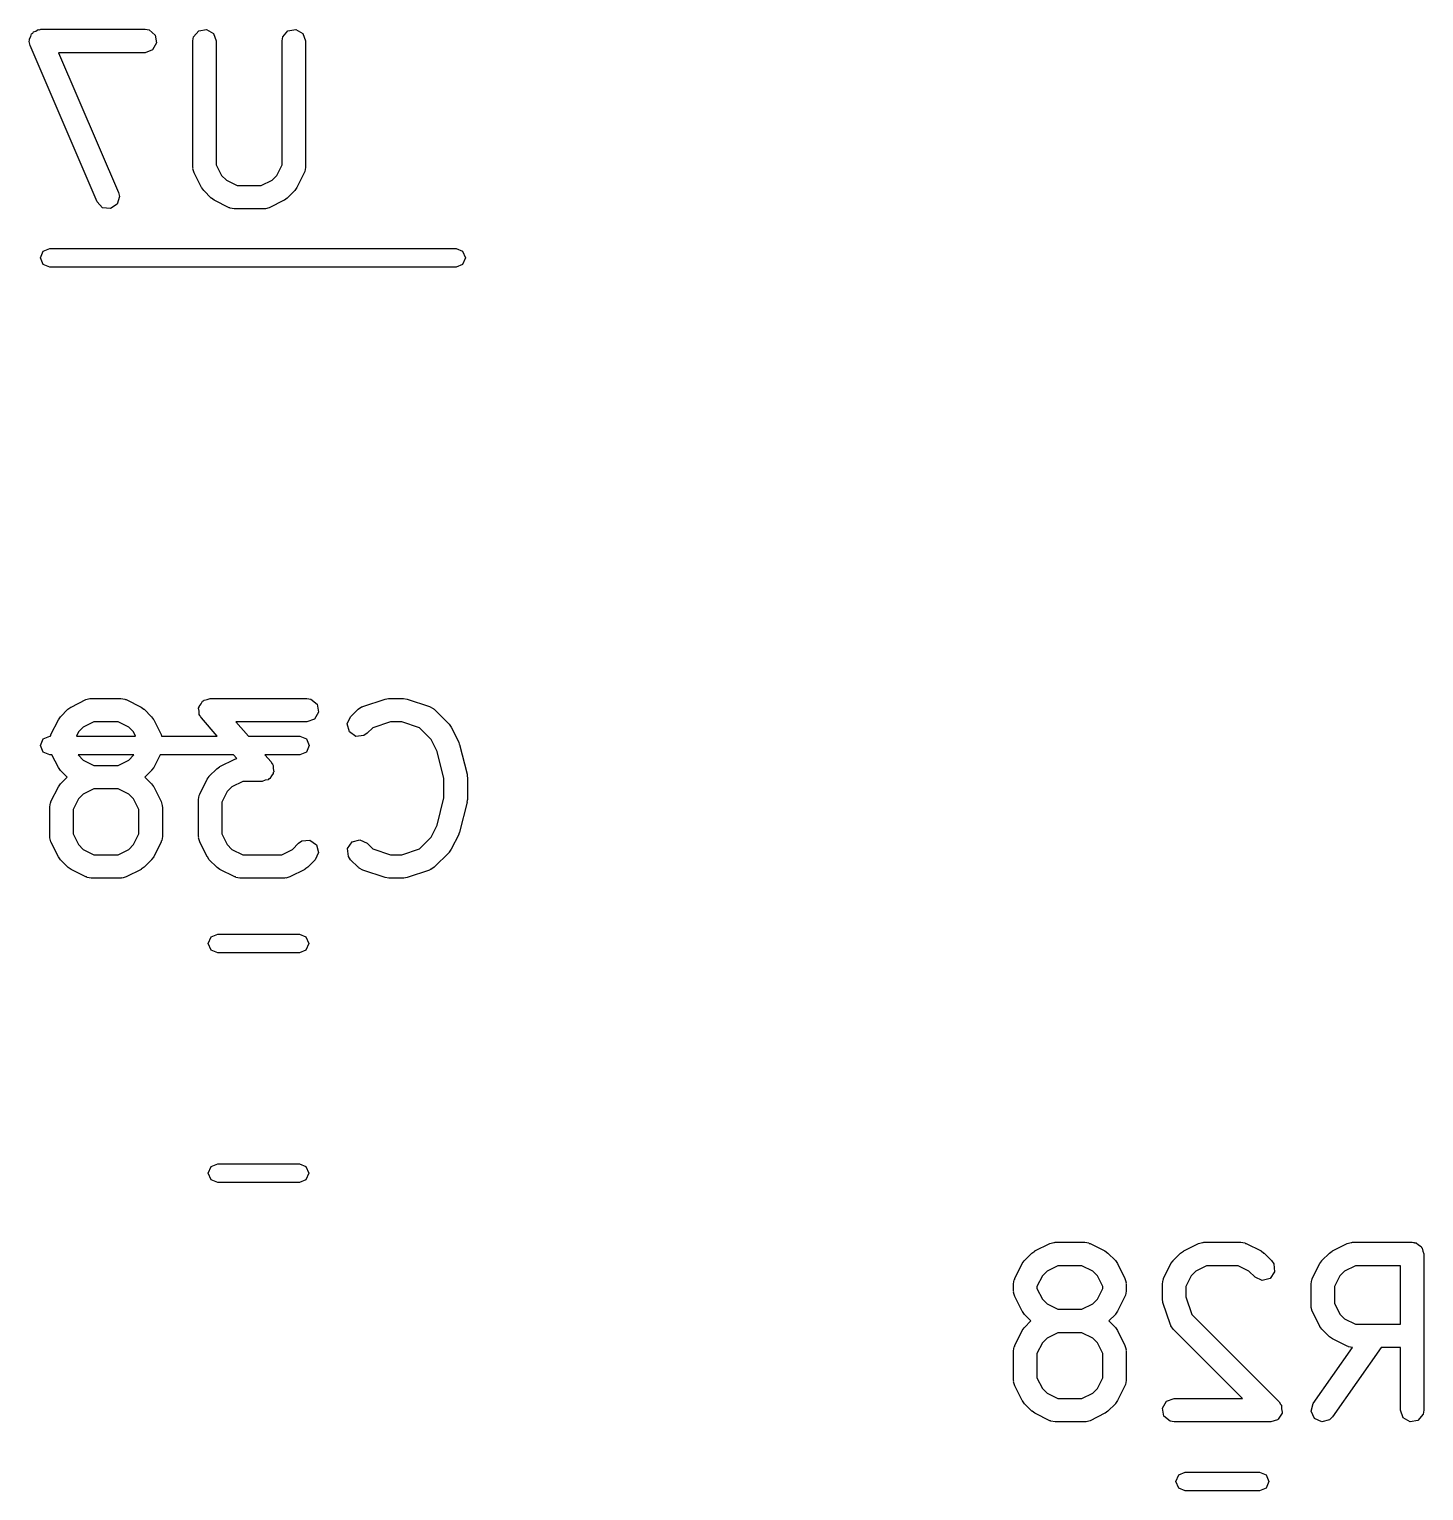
# Model space of a CAD drawing. Extents: x 0.17 to 5.44, y -2.52 to 1.79.
# Drawn here: x 1.2709 to 1.6223, y -0.4975 to -0.1293 of the extents above; entities that cross this region are included whole.
import ezdxf

# ---------------------------------------------------------------- set-up
doc = ezdxf.new("R2010")
doc.units = 0
doc.header["$MEASUREMENT"] = 0
doc.layers.add('BLACK', color=7, linetype='CONTINUOUS')

msp = doc.modelspace()

# ---------------------------------------------------------------- linework, layer by layer
at = {"layer": 'BLACK', "linetype": 'CONTINUOUS'}
for p, q in [((1.27089, -0.132463), (1.27099, -0.132129)), ((1.27112, -0.133462), (1.27089, -0.132463)), ((1.27093, -0.131786), (1.27127, -0.131189)), ((1.27099, -0.132129), (1.27093, -0.131786)), ((1.27127, -0.131189), (1.27147, -0.13053)), ((1.27147, -0.13053), (1.27176, -0.130339)), ((1.27176, -0.130339), (1.27194, -0.130036)), ((1.27194, -0.130036), (1.27258, -0.129801)), ((1.27258, -0.129801), (1.27316, -0.129424)), ((1.27316, -0.129424), (1.27351, -0.129465)), ((1.27351, -0.129465), (1.27383, -0.129346)), ((1.27383, -0.129346), (1.30008, -0.129346)), ((1.30008, -0.129346), (1.30109, -0.129524)), ((1.30109, -0.129524), (1.30264, -0.130822)), ((1.30264, -0.130822), (1.30299, -0.132811)), ((1.31213, -0.132298), (1.3123, -0.131289)), ((1.31213, -0.164169), (1.31213, -0.132298)), ((1.3123, -0.131289), (1.3136, -0.129741)), ((1.3136, -0.129741), (1.31559, -0.129391)), ((1.31559, -0.129391), (1.31734, -0.1304)), ((1.31734, -0.1304), (1.31803, -0.132298)), ((1.31803, -0.132298), (1.31803, -0.163472)), ((1.33462, -0.132298), (1.3348, -0.131289)), ((1.33462, -0.163472), (1.33462, -0.132298)), ((1.3348, -0.131289), (1.3361, -0.129741)), ((1.3361, -0.129741), (1.33809, -0.129391)), ((1.33809, -0.129391), (1.33984, -0.1304)), ((1.33984, -0.1304), (1.34053, -0.132298)), ((1.34053, -0.132298), (1.34053, -0.164169)), ((1.28799, -0.172832), (1.27112, -0.133462)), ((1.30008, -0.135251), (1.27831, -0.135251)), ((1.27831, -0.135251), (1.29342, -0.170505)), ((1.30198, -0.13456), (1.30008, -0.135251)), ((1.30299, -0.132811), (1.30198, -0.13456)), ((1.31219, -0.164335), (1.31213, -0.164169)), ((1.31215, -0.164507), (1.31219, -0.164335)), ((1.31244, -0.16549), (1.31215, -0.164507)), ((1.31431, -0.169239), (1.31244, -0.16549)), ((1.31803, -0.163472), (1.31938, -0.16617)), ((1.33327, -0.16617), (1.33462, -0.163472)), ((1.34022, -0.16549), (1.33834, -0.169239)), ((1.34024, -0.165315), (1.34022, -0.16549)), ((1.34035, -0.165179), (1.34024, -0.165315)), ((1.34053, -0.164169), (1.34035, -0.165179)), ((1.31436, -0.169284), (1.31431, -0.169239)), ((1.31487, -0.170007), (1.31436, -0.169284)), ((1.31938, -0.16617), (1.32058, -0.167367)), ((1.32058, -0.167367), (1.32327, -0.168716)), ((1.32327, -0.168716), (1.32938, -0.168716)), ((1.32938, -0.168716), (1.33208, -0.167367)), ((1.33208, -0.167367), (1.33327, -0.16617)), ((1.33834, -0.169239), (1.33782, -0.169949)), ((1.28938, -0.174304), (1.28799, -0.172832)), ((1.29365, -0.171504), (1.29307, -0.173437)), ((1.29342, -0.170505), (1.29365, -0.171504)), ((1.31674, -0.171882), (1.31487, -0.170007)), ((1.3168, -0.171909), (1.31674, -0.171882)), ((1.31751, -0.172435), (1.3168, -0.171909)), ((1.32126, -0.17431), (1.31751, -0.172435)), ((1.33515, -0.172435), (1.3314, -0.17431)), ((1.33519, -0.172388), (1.33515, -0.172435)), ((1.33591, -0.171882), (1.33519, -0.172388)), ((1.33779, -0.170007), (1.33591, -0.171882)), ((1.33782, -0.169949), (1.33779, -0.170007)), ((1.29138, -0.174543), (1.28938, -0.174304)), ((1.29307, -0.173437), (1.29138, -0.174543)), ((1.32143, -0.17433), (1.32126, -0.17431)), ((1.32157, -0.174443), (1.32143, -0.17433)), ((1.32258, -0.174621), (1.32157, -0.174443)), ((1.33008, -0.174621), (1.32258, -0.174621)), ((1.33024, -0.174561), (1.33008, -0.174621)), ((1.33041, -0.174602), (1.33024, -0.174561)), ((1.3314, -0.17431), (1.33041, -0.174602)), ((1.27372, -0.186929), (1.27441, -0.185259)), ((1.27441, -0.188599), (1.27372, -0.186929)), ((1.27441, -0.185259), (1.27608, -0.184567)), ((1.27608, -0.184567), (1.37845, -0.184567)), ((1.37845, -0.184567), (1.38012, -0.185259)), ((1.38012, -0.185259), (1.38081, -0.186929)), ((1.38081, -0.186929), (1.38012, -0.188599)), ((1.27608, -0.189291), (1.27441, -0.188599)), ((1.37845, -0.189291), (1.27608, -0.189291)), ((1.38012, -0.188599), (1.37845, -0.189291)), ((1.28518, -0.29824), (1.28616, -0.297948)), ((1.28616, -0.297948), (1.28633, -0.297989)), ((1.28633, -0.297989), (1.2865, -0.297928)), ((1.2865, -0.297928), (1.294, -0.297928)), ((1.294, -0.297928), (1.29501, -0.298106)), ((1.29501, -0.298106), (1.29514, -0.29822)), ((1.29514, -0.29822), (1.29532, -0.29824)), ((1.31497, -0.298355), (1.31575, -0.298201)), ((1.31575, -0.298201), (1.3165, -0.297928)), ((1.3165, -0.297928), (1.34087, -0.297928)), ((1.34087, -0.297928), (1.34188, -0.298106)), ((1.34188, -0.298106), (1.34342, -0.299405)), ((1.35493, -0.299955), (1.36056, -0.29808)), ((1.36056, -0.29808), (1.36143, -0.29795)), ((1.36143, -0.29795), (1.36149, -0.297928)), ((1.36149, -0.297928), (1.36524, -0.297928)), ((1.36524, -0.297928), (1.36611, -0.298082)), ((1.36611, -0.298082), (1.36617, -0.29808)), ((1.36617, -0.29808), (1.3718, -0.299955)), ((1.27879, -0.302543), (1.28066, -0.300668)), ((1.28066, -0.300668), (1.28139, -0.300162)), ((1.28139, -0.300162), (1.28143, -0.300115)), ((1.28143, -0.300115), (1.28518, -0.29824)), ((1.29532, -0.29824), (1.29907, -0.300115)), ((1.29907, -0.300115), (1.29978, -0.300641)), ((1.29978, -0.300641), (1.29984, -0.300668)), ((1.29984, -0.300668), (1.30171, -0.302543)), ((1.31359, -0.300368), (1.31371, -0.300164)), ((1.31373, -0.301152), (1.31359, -0.300368)), ((1.3137, -0.299929), (1.3142, -0.299309)), ((1.31371, -0.300164), (1.3137, -0.299929)), ((1.31374, -0.301948), (1.31373, -0.301152)), ((1.3142, -0.299309), (1.3146, -0.298619)), ((1.3146, -0.298619), (1.31482, -0.298539)), ((1.31482, -0.298539), (1.31497, -0.298355)), ((1.34378, -0.301394), (1.34277, -0.303143)), ((1.34342, -0.299405), (1.34378, -0.301394)), ((1.3519, -0.302543), (1.35378, -0.300668)), ((1.35378, -0.300668), (1.35462, -0.30008)), ((1.35462, -0.30008), (1.35479, -0.300064)), ((1.35479, -0.300064), (1.35493, -0.299955)), ((1.3718, -0.299955), (1.3727, -0.300443)), ((1.3727, -0.300443), (1.37279, -0.300593)), ((1.37279, -0.300593), (1.37295, -0.300668)), ((1.37295, -0.300668), (1.3767, -0.304418)), ((1.27636, -0.30706), (1.27823, -0.30331)), ((1.27823, -0.30331), (1.27876, -0.302601)), ((1.27876, -0.302601), (1.27879, -0.302543)), ((1.2845, -0.305183), (1.2833, -0.30638)), ((1.2872, -0.303834), (1.2845, -0.305183)), ((1.2933, -0.303834), (1.2872, -0.303834)), ((1.296, -0.305183), (1.2933, -0.303834)), ((1.2972, -0.30638), (1.296, -0.305183)), ((1.30171, -0.302543), (1.30222, -0.303266)), ((1.30222, -0.303266), (1.30226, -0.30331)), ((1.30226, -0.30331), (1.30414, -0.30706)), ((1.31392, -0.302237), (1.31374, -0.301948)), ((1.31394, -0.302357), (1.31392, -0.302237)), ((1.31404, -0.302446), (1.31394, -0.302357)), ((1.31427, -0.302826), (1.31404, -0.302446)), ((1.31828, -0.307402), (1.31427, -0.302826)), ((1.34087, -0.303834), (1.323, -0.303834)), ((1.323, -0.303834), (1.32612, -0.307402)), ((1.34277, -0.303143), (1.34087, -0.303834)), ((1.35105, -0.304373), (1.3519, -0.302543)), ((1.35157, -0.306324), (1.35105, -0.304373)), ((1.35746, -0.305337), (1.35608, -0.306719)), ((1.36197, -0.303834), (1.35746, -0.305337)), ((1.36476, -0.303834), (1.36197, -0.303834)), ((1.36927, -0.305337), (1.36476, -0.303834)), ((1.37219, -0.308255), (1.36927, -0.305337)), ((1.3767, -0.304418), (1.37721, -0.305141)), ((1.37721, -0.305141), (1.37725, -0.305185)), ((1.37725, -0.305185), (1.37913, -0.308934)), ((1.27372, -0.309764), (1.27441, -0.308093)), ((1.27441, -0.308093), (1.27608, -0.307402)), ((1.27608, -0.307402), (1.27622, -0.307402)), ((1.27622, -0.307402), (1.27623, -0.30737)), ((1.27623, -0.30737), (1.27634, -0.307235)), ((1.27634, -0.307235), (1.27636, -0.30706)), ((1.2833, -0.30638), (1.28279, -0.307402)), ((1.28279, -0.307402), (1.29771, -0.307402)), ((1.29771, -0.307402), (1.2972, -0.30638)), ((1.30414, -0.30706), (1.30424, -0.307402)), ((1.30424, -0.307402), (1.31828, -0.307402)), ((1.32612, -0.307402), (1.33908, -0.307402)), ((1.33908, -0.307402), (1.34075, -0.308093)), ((1.34075, -0.308093), (1.34144, -0.309764)), ((1.35323, -0.307483), (1.35157, -0.306324)), ((1.35524, -0.307307), (1.35323, -0.307483)), ((1.35608, -0.306719), (1.35524, -0.307307)), ((1.3737, -0.311286), (1.37219, -0.308255)), ((1.37913, -0.308934), (1.37927, -0.309423)), ((1.27441, -0.311434), (1.27372, -0.309764)), ((1.27608, -0.312126), (1.27441, -0.311434)), ((1.27663, -0.312126), (1.27608, -0.312126)), ((1.27823, -0.315325), (1.27663, -0.312126)), ((1.28324, -0.312126), (1.2833, -0.312255)), ((1.29726, -0.312126), (1.28324, -0.312126)), ((1.2833, -0.312255), (1.2845, -0.313453)), ((1.296, -0.313453), (1.2972, -0.312255)), ((1.2972, -0.312255), (1.29726, -0.312126)), ((1.30386, -0.312126), (1.30226, -0.315325)), ((1.32241, -0.312126), (1.30386, -0.312126)), ((1.32324, -0.313071), (1.32241, -0.312126)), ((1.33908, -0.312126), (1.33026, -0.312126)), ((1.33026, -0.312126), (1.33184, -0.313935)), ((1.34075, -0.311434), (1.33908, -0.312126)), ((1.34144, -0.309764), (1.34075, -0.311434)), ((1.37541, -0.318118), (1.3737, -0.311286)), ((1.37927, -0.309423), (1.37935, -0.309539)), ((1.37935, -0.309539), (1.38123, -0.317038)), ((1.27828, -0.315369), (1.27823, -0.315325)), ((1.27879, -0.316092), (1.27828, -0.315369)), ((1.28045, -0.317754), (1.27879, -0.316092)), ((1.2845, -0.313453), (1.2872, -0.314801)), ((1.2872, -0.314801), (1.2933, -0.314801)), ((1.2933, -0.314801), (1.296, -0.313453)), ((1.30171, -0.316092), (1.30005, -0.317754)), ((1.30174, -0.316034), (1.30171, -0.316092)), ((1.30226, -0.315325), (1.30174, -0.316034)), ((1.31628, -0.317541), (1.31816, -0.315666)), ((1.31816, -0.315666), (1.31888, -0.31516)), ((1.31888, -0.31516), (1.31892, -0.315113)), ((1.31892, -0.315113), (1.32267, -0.313238)), ((1.32267, -0.313238), (1.32324, -0.313071)), ((1.33184, -0.313935), (1.33207, -0.314315)), ((1.33207, -0.314315), (1.33218, -0.314403)), ((1.33218, -0.314403), (1.3322, -0.314523)), ((1.3322, -0.314523), (1.33237, -0.314812)), ((1.33237, -0.314812), (1.33239, -0.315608)), ((1.33239, -0.315608), (1.33253, -0.316392)), ((1.33253, -0.316392), (1.33241, -0.316596)), ((1.33241, -0.316596), (1.33241, -0.316832)), ((1.27636, -0.323933), (1.27823, -0.320183)), ((1.27823, -0.320183), (1.27876, -0.319474)), ((1.27876, -0.319474), (1.27879, -0.319416)), ((1.27879, -0.319416), (1.28045, -0.317754)), ((1.30005, -0.317754), (1.30171, -0.319416)), ((1.30171, -0.319416), (1.30222, -0.320139)), ((1.30222, -0.320139), (1.30226, -0.320183)), ((1.30226, -0.320183), (1.30414, -0.323933)), ((1.31385, -0.322058), (1.31573, -0.318308)), ((1.31573, -0.318308), (1.31626, -0.317599)), ((1.31626, -0.317599), (1.31628, -0.317541)), ((1.32199, -0.320181), (1.3208, -0.321378)), ((1.32469, -0.318832), (1.32199, -0.320181)), ((1.32962, -0.318832), (1.32469, -0.318832)), ((1.33037, -0.31856), (1.32962, -0.318832)), ((1.33115, -0.318405), (1.33037, -0.31856)), ((1.3313, -0.318222), (1.33115, -0.318405)), ((1.33152, -0.318141), (1.3313, -0.318222)), ((1.33192, -0.317452), (1.33152, -0.318141)), ((1.33241, -0.316832), (1.33192, -0.317452)), ((1.37541, -0.323015), (1.37541, -0.318118)), ((1.38123, -0.317038), (1.38127, -0.317626)), ((1.38127, -0.317626), (1.38132, -0.317754)), ((1.38132, -0.317754), (1.38132, -0.323378)), ((1.27634, -0.324108), (1.27636, -0.323933)), ((1.2833, -0.323253), (1.28195, -0.32595)), ((1.2845, -0.322056), (1.2833, -0.323253)), ((1.2872, -0.320707), (1.2845, -0.322056)), ((1.2933, -0.320707), (1.2872, -0.320707)), ((1.296, -0.322056), (1.2933, -0.320707)), ((1.2972, -0.323253), (1.296, -0.322056)), ((1.29854, -0.32595), (1.2972, -0.323253)), ((1.30414, -0.323933), (1.30443, -0.324915)), ((1.31354, -0.323378), (1.31372, -0.322368)), ((1.31354, -0.332752), (1.31354, -0.323378)), ((1.31372, -0.322368), (1.31383, -0.322233)), ((1.31383, -0.322233), (1.31385, -0.322058)), ((1.3208, -0.321378), (1.31945, -0.324075)), ((1.3737, -0.329847), (1.37541, -0.323015)), ((1.38132, -0.323378), (1.38121, -0.323959)), ((1.38121, -0.323959), (1.38123, -0.324094)), ((1.27605, -0.325253), (1.27623, -0.324243)), ((1.27605, -0.332752), (1.27605, -0.325253)), ((1.27623, -0.324243), (1.27634, -0.324108)), ((1.28195, -0.32595), (1.28195, -0.332055)), ((1.29854, -0.332055), (1.29854, -0.32595)), ((1.30443, -0.324915), (1.30439, -0.325087)), ((1.30439, -0.325087), (1.30445, -0.325253)), ((1.30445, -0.325253), (1.30445, -0.332752)), ((1.31945, -0.324075), (1.31945, -0.332055)), ((1.38123, -0.324094), (1.37935, -0.331594)), ((1.37219, -0.332878), (1.3737, -0.329847)), ((1.27611, -0.332918), (1.27605, -0.332752)), ((1.27607, -0.33309), (1.27611, -0.332918)), ((1.27636, -0.334073), (1.27607, -0.33309)), ((1.27823, -0.337822), (1.27636, -0.334073)), ((1.28195, -0.332055), (1.2833, -0.334753)), ((1.2833, -0.334753), (1.2845, -0.33595)), ((1.296, -0.33595), (1.2972, -0.334753)), ((1.2972, -0.334753), (1.29854, -0.332055)), ((1.30414, -0.334073), (1.30226, -0.337822)), ((1.30416, -0.333897), (1.30414, -0.334073)), ((1.30427, -0.333762), (1.30416, -0.333897)), ((1.30445, -0.332752), (1.30427, -0.333762)), ((1.3136, -0.332918), (1.31354, -0.332752)), ((1.31356, -0.33309), (1.3136, -0.332918)), ((1.31385, -0.334073), (1.31356, -0.33309)), ((1.31573, -0.337822), (1.31385, -0.334073)), ((1.31945, -0.332055), (1.3208, -0.334753)), ((1.3208, -0.334753), (1.32199, -0.33595)), ((1.33724, -0.33595), (1.33878, -0.334414)), ((1.33878, -0.334414), (1.33962, -0.333826)), ((1.33962, -0.333826), (1.34163, -0.33365)), ((1.34163, -0.33365), (1.34329, -0.334808)), ((1.34329, -0.334808), (1.34381, -0.336759)), ((1.35114, -0.335737), (1.3523, -0.334083)), ((1.3523, -0.334083), (1.35425, -0.33356)), ((1.35425, -0.33356), (1.35608, -0.334414)), ((1.35608, -0.334414), (1.35746, -0.335796)), ((1.36927, -0.335796), (1.37219, -0.332878)), ((1.37913, -0.332198), (1.37725, -0.335947)), ((1.37915, -0.332059), (1.37913, -0.332198)), ((1.37935, -0.331594), (1.37915, -0.332059)), ((1.27828, -0.337866), (1.27823, -0.337822)), ((1.27879, -0.33859), (1.27828, -0.337866)), ((1.28066, -0.340464), (1.27879, -0.33859)), ((1.2845, -0.33595), (1.2872, -0.337298)), ((1.2872, -0.337298), (1.2933, -0.337298)), ((1.2933, -0.337298), (1.296, -0.33595)), ((1.30171, -0.33859), (1.29984, -0.340464)), ((1.30174, -0.338531), (1.30171, -0.33859)), ((1.30226, -0.337822), (1.30174, -0.338531)), ((1.31578, -0.337866), (1.31573, -0.337822)), ((1.31628, -0.33859), (1.31578, -0.337866)), ((1.31816, -0.340464), (1.31628, -0.33859)), ((1.32199, -0.33595), (1.32469, -0.337298)), ((1.32469, -0.337298), (1.33455, -0.337298)), ((1.33455, -0.337298), (1.33724, -0.33595)), ((1.34296, -0.33859), (1.34108, -0.340464)), ((1.34381, -0.336759), (1.34296, -0.33859)), ((1.35132, -0.33775), (1.35114, -0.335737)), ((1.3519, -0.33859), (1.35132, -0.33775)), ((1.35378, -0.340464), (1.3519, -0.33859)), ((1.35746, -0.335796), (1.36197, -0.337298)), ((1.36197, -0.337298), (1.36476, -0.337298)), ((1.36476, -0.337298), (1.36927, -0.335796)), ((1.3767, -0.336715), (1.37295, -0.340464)), ((1.37673, -0.336656), (1.3767, -0.336715)), ((1.37725, -0.335947), (1.37673, -0.336656)), ((1.28072, -0.340492), (1.28066, -0.340464)), ((1.28143, -0.341017), (1.28072, -0.340492)), ((1.28518, -0.342892), (1.28143, -0.341017)), ((1.29907, -0.341017), (1.29532, -0.342892)), ((1.29911, -0.340971), (1.29907, -0.341017)), ((1.29984, -0.340464), (1.29911, -0.340971)), ((1.31822, -0.340492), (1.31816, -0.340464)), ((1.31892, -0.341017), (1.31822, -0.340492)), ((1.32267, -0.342892), (1.31892, -0.341017)), ((1.34031, -0.341017), (1.33656, -0.342892)), ((1.34036, -0.340971), (1.34031, -0.341017)), ((1.34108, -0.340464), (1.34036, -0.340971)), ((1.35394, -0.340539), (1.35378, -0.340464)), ((1.35403, -0.340689), (1.35394, -0.340539)), ((1.35493, -0.341178), (1.35403, -0.340689)), ((1.36056, -0.343052), (1.35493, -0.341178)), ((1.3718, -0.341178), (1.36617, -0.343052)), ((1.37194, -0.341068), (1.3718, -0.341178)), ((1.37211, -0.341053), (1.37194, -0.341068)), ((1.37295, -0.340464), (1.37211, -0.341053)), ((1.28535, -0.342912), (1.28518, -0.342892)), ((1.28549, -0.343026), (1.28535, -0.342912)), ((1.2865, -0.343204), (1.28549, -0.343026)), ((1.294, -0.343204), (1.2865, -0.343204)), ((1.29416, -0.343144), (1.294, -0.343204)), ((1.29434, -0.343185), (1.29416, -0.343144)), ((1.29532, -0.342892), (1.29434, -0.343185)), ((1.32285, -0.342912), (1.32267, -0.342892)), ((1.32298, -0.343026), (1.32285, -0.342912)), ((1.32399, -0.343204), (1.32298, -0.343026)), ((1.33524, -0.343204), (1.32399, -0.343204)), ((1.33541, -0.343144), (1.33524, -0.343204)), ((1.33558, -0.343185), (1.33541, -0.343144)), ((1.33656, -0.342892), (1.33558, -0.343185)), ((1.36062, -0.343051), (1.36056, -0.343052)), ((1.36149, -0.343204), (1.36062, -0.343051)), ((1.36524, -0.343204), (1.36149, -0.343204)), ((1.3653, -0.343182), (1.36524, -0.343204)), ((1.36617, -0.343052), (1.3653, -0.343182)), ((1.31603, -0.359646), (1.31673, -0.357975)), ((1.31673, -0.361316), (1.31603, -0.359646)), ((1.31673, -0.357975), (1.3184, -0.357283)), ((1.3184, -0.357283), (1.33897, -0.357283)), ((1.33897, -0.357283), (1.34064, -0.357975)), ((1.34064, -0.357975), (1.34133, -0.359646)), ((1.34133, -0.359646), (1.34064, -0.361316)), ((1.3184, -0.362008), (1.31673, -0.361316)), ((1.33897, -0.362008), (1.3184, -0.362008)), ((1.34064, -0.361316), (1.33897, -0.362008)), ((1.31603, -0.41752), (1.31673, -0.415849)), ((1.31673, -0.415849), (1.3184, -0.415157)), ((1.3184, -0.415157), (1.33897, -0.415157)), ((1.33897, -0.415157), (1.34064, -0.415849)), ((1.34064, -0.415849), (1.34133, -0.41752)), ((1.31673, -0.41919), (1.31603, -0.41752)), ((1.3184, -0.419882), (1.31673, -0.41919)), ((1.34064, -0.41919), (1.33897, -0.419882)), ((1.34133, -0.41752), (1.34064, -0.41919)), ((1.33897, -0.419882), (1.3184, -0.419882)), ((1.5217, -0.439551), (1.52358, -0.437676)), ((1.52358, -0.437676), (1.5243, -0.43717)), ((1.5243, -0.43717), (1.52434, -0.437123)), ((1.52434, -0.437123), (1.52809, -0.435248)), ((1.52809, -0.435248), (1.52908, -0.434956)), ((1.52908, -0.434956), (1.52925, -0.434997)), ((1.52925, -0.434997), (1.52941, -0.434936)), ((1.52941, -0.434936), (1.53691, -0.434936)), ((1.53691, -0.434936), (1.53792, -0.435114)), ((1.53792, -0.435114), (1.53806, -0.435228)), ((1.53806, -0.435228), (1.53823, -0.435248)), ((1.53823, -0.435248), (1.54198, -0.437123)), ((1.54198, -0.437123), (1.54269, -0.437649)), ((1.54269, -0.437649), (1.54275, -0.437676)), ((1.54275, -0.437676), (1.54462, -0.439551)), ((1.5592, -0.439551), (1.56107, -0.437676)), ((1.56107, -0.437676), (1.56179, -0.43717)), ((1.56179, -0.43717), (1.56184, -0.437123)), ((1.56184, -0.437123), (1.56559, -0.435248)), ((1.56559, -0.435248), (1.56657, -0.434956)), ((1.56657, -0.434956), (1.56674, -0.434997)), ((1.56674, -0.434997), (1.56691, -0.434936)), ((1.56691, -0.434936), (1.57628, -0.434936)), ((1.57628, -0.434936), (1.57729, -0.435114)), ((1.57729, -0.435114), (1.57743, -0.435228)), ((1.57743, -0.435228), (1.5776, -0.435248)), ((1.5776, -0.435248), (1.58135, -0.437123)), ((1.58135, -0.437123), (1.58206, -0.437649)), ((1.58206, -0.437649), (1.58212, -0.437676)), ((1.58212, -0.437676), (1.58399, -0.439551)), ((1.59669, -0.439551), (1.59857, -0.437676)), ((1.59857, -0.437676), (1.59929, -0.43717)), ((1.59929, -0.43717), (1.59933, -0.437123)), ((1.59933, -0.437123), (1.60308, -0.435248)), ((1.60308, -0.435248), (1.60407, -0.434956)), ((1.60407, -0.434956), (1.60424, -0.434997)), ((1.60424, -0.434997), (1.6044, -0.434936)), ((1.6044, -0.434936), (1.6194, -0.434936)), ((1.6194, -0.434936), (1.61979, -0.435004)), ((1.61979, -0.435004), (1.61991, -0.434981)), ((1.61991, -0.434981), (1.62003, -0.435047)), ((1.62003, -0.435047), (1.62041, -0.435114)), ((1.62041, -0.435114), (1.621, -0.435607)), ((1.621, -0.435607), (1.62166, -0.435991)), ((1.62166, -0.435991), (1.62175, -0.436241)), ((1.62175, -0.436241), (1.62196, -0.436413)), ((1.62196, -0.436413), (1.62209, -0.437168)), ((1.62209, -0.437168), (1.62235, -0.437889)), ((1.62235, -0.437889), (1.62235, -0.477259)), ((1.51927, -0.444068), (1.52115, -0.440318)), ((1.52115, -0.440318), (1.52167, -0.439609)), ((1.52167, -0.439609), (1.5217, -0.439551)), ((1.53011, -0.440842), (1.52741, -0.442191)), ((1.53621, -0.440842), (1.53011, -0.440842)), ((1.53891, -0.442191), (1.53621, -0.440842)), ((1.54462, -0.439551), (1.54513, -0.440274)), ((1.54513, -0.440274), (1.54518, -0.440318)), ((1.54518, -0.440318), (1.54705, -0.444068)), ((1.55677, -0.444068), (1.55864, -0.440318)), ((1.55864, -0.440318), (1.55917, -0.439609)), ((1.55917, -0.439609), (1.5592, -0.439551)), ((1.56761, -0.440842), (1.56491, -0.442191)), ((1.57559, -0.440842), (1.56761, -0.440842)), ((1.57828, -0.442191), (1.57559, -0.440842)), ((1.58399, -0.439551), (1.58458, -0.440391)), ((1.58458, -0.440391), (1.58476, -0.442403)), ((1.59426, -0.444068), (1.59614, -0.440318)), ((1.59614, -0.440318), (1.59666, -0.439609)), ((1.59666, -0.439609), (1.59669, -0.439551)), ((1.6051, -0.440842), (1.6024, -0.442191)), ((1.61645, -0.440842), (1.6051, -0.440842)), ((1.61645, -0.455559), (1.61645, -0.440842)), ((1.51896, -0.445388), (1.51914, -0.444378)), ((1.51896, -0.447263), (1.51896, -0.445388)), ((1.51914, -0.444378), (1.51925, -0.444243)), ((1.51925, -0.444243), (1.51927, -0.444068)), ((1.52622, -0.443388), (1.52487, -0.446085)), ((1.52741, -0.442191), (1.52622, -0.443388)), ((1.54011, -0.443388), (1.53891, -0.442191)), ((1.54146, -0.446085), (1.54011, -0.443388)), ((1.54705, -0.444068), (1.54734, -0.44505)), ((1.54734, -0.44505), (1.5473, -0.445222)), ((1.5473, -0.445222), (1.54736, -0.445388)), ((1.54736, -0.445388), (1.54736, -0.447263)), ((1.55646, -0.445388), (1.55663, -0.444378)), ((1.55646, -0.449138), (1.55646, -0.445388)), ((1.55663, -0.444378), (1.55675, -0.444243)), ((1.55675, -0.444243), (1.55677, -0.444068)), ((1.56371, -0.443388), (1.56236, -0.446085)), ((1.56491, -0.442191), (1.56371, -0.443388)), ((1.57982, -0.443726), (1.57828, -0.442191)), ((1.58165, -0.44458), (1.57982, -0.443726)), ((1.5836, -0.444057), (1.58165, -0.44458)), ((1.58476, -0.442403), (1.5836, -0.444057)), ((1.59395, -0.445388), (1.59413, -0.444378)), ((1.59395, -0.451012), (1.59395, -0.445388)), ((1.59413, -0.444378), (1.59424, -0.444243)), ((1.59424, -0.444243), (1.59426, -0.444068)), ((1.60121, -0.443388), (1.59986, -0.446085)), ((1.6024, -0.442191), (1.60121, -0.443388)), ((1.51902, -0.447429), (1.51896, -0.447263)), ((1.51898, -0.4476), (1.51902, -0.447429)), ((1.51927, -0.448583), (1.51898, -0.4476)), ((1.52115, -0.452333), (1.51927, -0.448583)), ((1.52487, -0.446085), (1.52487, -0.446566)), ((1.52487, -0.446566), (1.52622, -0.449263)), ((1.54011, -0.449263), (1.54146, -0.446566)), ((1.54146, -0.446566), (1.54146, -0.446085)), ((1.54705, -0.448583), (1.54518, -0.452333)), ((1.54707, -0.448408), (1.54705, -0.448583)), ((1.54719, -0.448273), (1.54707, -0.448408)), ((1.54736, -0.447263), (1.54719, -0.448273)), ((1.55648, -0.449198), (1.55646, -0.449138)), ((1.56236, -0.446085), (1.56236, -0.448658)), ((1.56236, -0.448658), (1.56386, -0.453167)), ((1.59986, -0.446085), (1.59986, -0.450315)), ((1.52119, -0.452377), (1.52115, -0.452333)), ((1.5217, -0.4531), (1.52119, -0.452377)), ((1.52622, -0.449263), (1.52741, -0.45046)), ((1.52741, -0.45046), (1.53011, -0.451809)), ((1.53011, -0.451809), (1.53621, -0.451809)), ((1.53621, -0.451809), (1.53891, -0.45046)), ((1.53891, -0.45046), (1.54011, -0.449263)), ((1.54518, -0.452333), (1.54465, -0.453042)), ((1.55661, -0.450071), (1.55648, -0.449198)), ((1.55848, -0.455696), (1.55661, -0.450071)), ((1.59401, -0.451178), (1.59395, -0.451012)), ((1.59397, -0.45135), (1.59401, -0.451178)), ((1.59426, -0.452333), (1.59397, -0.45135)), ((1.59614, -0.456082), (1.59426, -0.452333)), ((1.59986, -0.450315), (1.60121, -0.453013)), ((1.52115, -0.457191), (1.52167, -0.456482)), ((1.52167, -0.456482), (1.5217, -0.456424)), ((1.52336, -0.454762), (1.5217, -0.4531)), ((1.5217, -0.456424), (1.52336, -0.454762)), ((1.54462, -0.4531), (1.54296, -0.454762)), ((1.54296, -0.454762), (1.54462, -0.456424)), ((1.54465, -0.453042), (1.54462, -0.4531)), ((1.54462, -0.456424), (1.54513, -0.457147)), ((1.55859, -0.455834), (1.55848, -0.455696)), ((1.55861, -0.45601), (1.55859, -0.455834)), ((1.5592, -0.45685), (1.55861, -0.45601)), ((1.56386, -0.453167), (1.58587, -0.475171)), ((1.59619, -0.456127), (1.59614, -0.456082)), ((1.59669, -0.45685), (1.59619, -0.456127)), ((1.60121, -0.453013), (1.6024, -0.45421)), ((1.6024, -0.45421), (1.6051, -0.455559)), ((1.6051, -0.455559), (1.61645, -0.455559)), ((1.51927, -0.46094), (1.52115, -0.457191)), ((1.52741, -0.459063), (1.52622, -0.460261)), ((1.53011, -0.457715), (1.52741, -0.459063)), ((1.53621, -0.457715), (1.53011, -0.457715)), ((1.53891, -0.459063), (1.53621, -0.457715)), ((1.54011, -0.460261), (1.53891, -0.459063)), ((1.54513, -0.457147), (1.54518, -0.457191)), ((1.54518, -0.457191), (1.54705, -0.46094)), ((1.57665, -0.474306), (1.5592, -0.45685)), ((1.59857, -0.458725), (1.59669, -0.45685)), ((1.59862, -0.458752), (1.59857, -0.458725)), ((1.59933, -0.459278), (1.59862, -0.458752)), ((1.60308, -0.461152), (1.59933, -0.459278)), ((1.51896, -0.462261), (1.51914, -0.461251)), ((1.51896, -0.46976), (1.51896, -0.462261)), ((1.51914, -0.461251), (1.51925, -0.461116)), ((1.51925, -0.461116), (1.51927, -0.46094)), ((1.52622, -0.460261), (1.52487, -0.462958)), ((1.52487, -0.462958), (1.52487, -0.469063)), ((1.54146, -0.462958), (1.54011, -0.460261)), ((1.54146, -0.469063), (1.54146, -0.462958)), ((1.54705, -0.46094), (1.54734, -0.461923)), ((1.54734, -0.461923), (1.5473, -0.462095)), ((1.5473, -0.462095), (1.54736, -0.462261)), ((1.54736, -0.462261), (1.54736, -0.46976)), ((1.59449, -0.475566), (1.60436, -0.461457)), ((1.61157, -0.461464), (1.59932, -0.478952)), ((1.60326, -0.461173), (1.60308, -0.461152)), ((1.60339, -0.461286), (1.60326, -0.461173)), ((1.60436, -0.461457), (1.60339, -0.461286)), ((1.61645, -0.461464), (1.61157, -0.461464)), ((1.61645, -0.477259), (1.61645, -0.461464)), ((1.51902, -0.469926), (1.51896, -0.46976)), ((1.51898, -0.470098), (1.51902, -0.469926)), ((1.51927, -0.471081), (1.51898, -0.470098)), ((1.52115, -0.47483), (1.51927, -0.471081)), ((1.52487, -0.469063), (1.52622, -0.47176)), ((1.54011, -0.47176), (1.54146, -0.469063)), ((1.54705, -0.471081), (1.54518, -0.47483)), ((1.54707, -0.470905), (1.54705, -0.471081)), ((1.54719, -0.47077), (1.54707, -0.470905)), ((1.54736, -0.46976), (1.54719, -0.47077)), ((1.52119, -0.474874), (1.52115, -0.47483)), ((1.5217, -0.475597), (1.52119, -0.474874)), ((1.52622, -0.47176), (1.52741, -0.472958)), ((1.52741, -0.472958), (1.53011, -0.474306)), ((1.53011, -0.474306), (1.53621, -0.474306)), ((1.53621, -0.474306), (1.53891, -0.472958)), ((1.53891, -0.472958), (1.54011, -0.47176)), ((1.54518, -0.47483), (1.54465, -0.475539)), ((1.55751, -0.474997), (1.55941, -0.474306)), ((1.55941, -0.474306), (1.57665, -0.474306)), ((1.52358, -0.477472), (1.5217, -0.475597)), ((1.52363, -0.477499), (1.52358, -0.477472)), ((1.52434, -0.478025), (1.52363, -0.477499)), ((1.52809, -0.4799), (1.52434, -0.478025)), ((1.54198, -0.478025), (1.53823, -0.4799)), ((1.54203, -0.477979), (1.54198, -0.478025)), ((1.54275, -0.477472), (1.54203, -0.477979)), ((1.54462, -0.475597), (1.54275, -0.477472)), ((1.54465, -0.475539), (1.54462, -0.475597)), ((1.5565, -0.476746), (1.55751, -0.474997)), ((1.55685, -0.478735), (1.5565, -0.476746)), ((1.58587, -0.475171), (1.58624, -0.475699)), ((1.58663, -0.478023), (1.58612, -0.478751)), ((1.58624, -0.475699), (1.58634, -0.475783)), ((1.58634, -0.475783), (1.58635, -0.475861)), ((1.58635, -0.475861), (1.58646, -0.476011)), ((1.58646, -0.476011), (1.58653, -0.476896)), ((1.58653, -0.476896), (1.58669, -0.477772)), ((1.58669, -0.477772), (1.58662, -0.477889)), ((1.58662, -0.477889), (1.58663, -0.478023)), ((1.59396, -0.477517), (1.59449, -0.475566)), ((1.59482, -0.479347), (1.59396, -0.477517)), ((1.61714, -0.479157), (1.61645, -0.477259)), ((1.62218, -0.478269), (1.62088, -0.479816)), ((1.62235, -0.477259), (1.62218, -0.478269)), ((1.52827, -0.47992), (1.52809, -0.4799)), ((1.5284, -0.480034), (1.52827, -0.47992)), ((1.52941, -0.480212), (1.5284, -0.480034)), ((1.53691, -0.480212), (1.52941, -0.480212)), ((1.53708, -0.480151), (1.53691, -0.480212)), ((1.53725, -0.480192), (1.53708, -0.480151)), ((1.53823, -0.4799), (1.53725, -0.480192)), ((1.5584, -0.480034), (1.55685, -0.478735)), ((1.55941, -0.480212), (1.5584, -0.480034)), ((1.58378, -0.480212), (1.55941, -0.480212)), ((1.58462, -0.479908), (1.58378, -0.480212)), ((1.58547, -0.479678), (1.58462, -0.479908)), ((1.58555, -0.479567), (1.58547, -0.479678)), ((1.58568, -0.479521), (1.58555, -0.479567)), ((1.58612, -0.478751), (1.58568, -0.479521)), ((1.59665, -0.480201), (1.59482, -0.479347)), ((1.5986, -0.479678), (1.59665, -0.480201)), ((1.59932, -0.478952), (1.5986, -0.479678)), ((1.61889, -0.480167), (1.61714, -0.479157)), ((1.62088, -0.479816), (1.61889, -0.480167)), ((1.56058, -0.493507), (1.56225, -0.492815)), ((1.56225, -0.492815), (1.58094, -0.492815)), ((1.58094, -0.492815), (1.58261, -0.493507)), ((1.55989, -0.495177), (1.56058, -0.493507)), ((1.56058, -0.496847), (1.55989, -0.495177)), ((1.56225, -0.497539), (1.56058, -0.496847)), ((1.58261, -0.496847), (1.58094, -0.497539)), ((1.58261, -0.493507), (1.5833, -0.495177)), ((1.5833, -0.495177), (1.58261, -0.496847)), ((1.58094, -0.497539), (1.56225, -0.497539))]:
    msp.add_line(p, q, dxfattribs=at)

doc.saveas('drawing.dxf')
